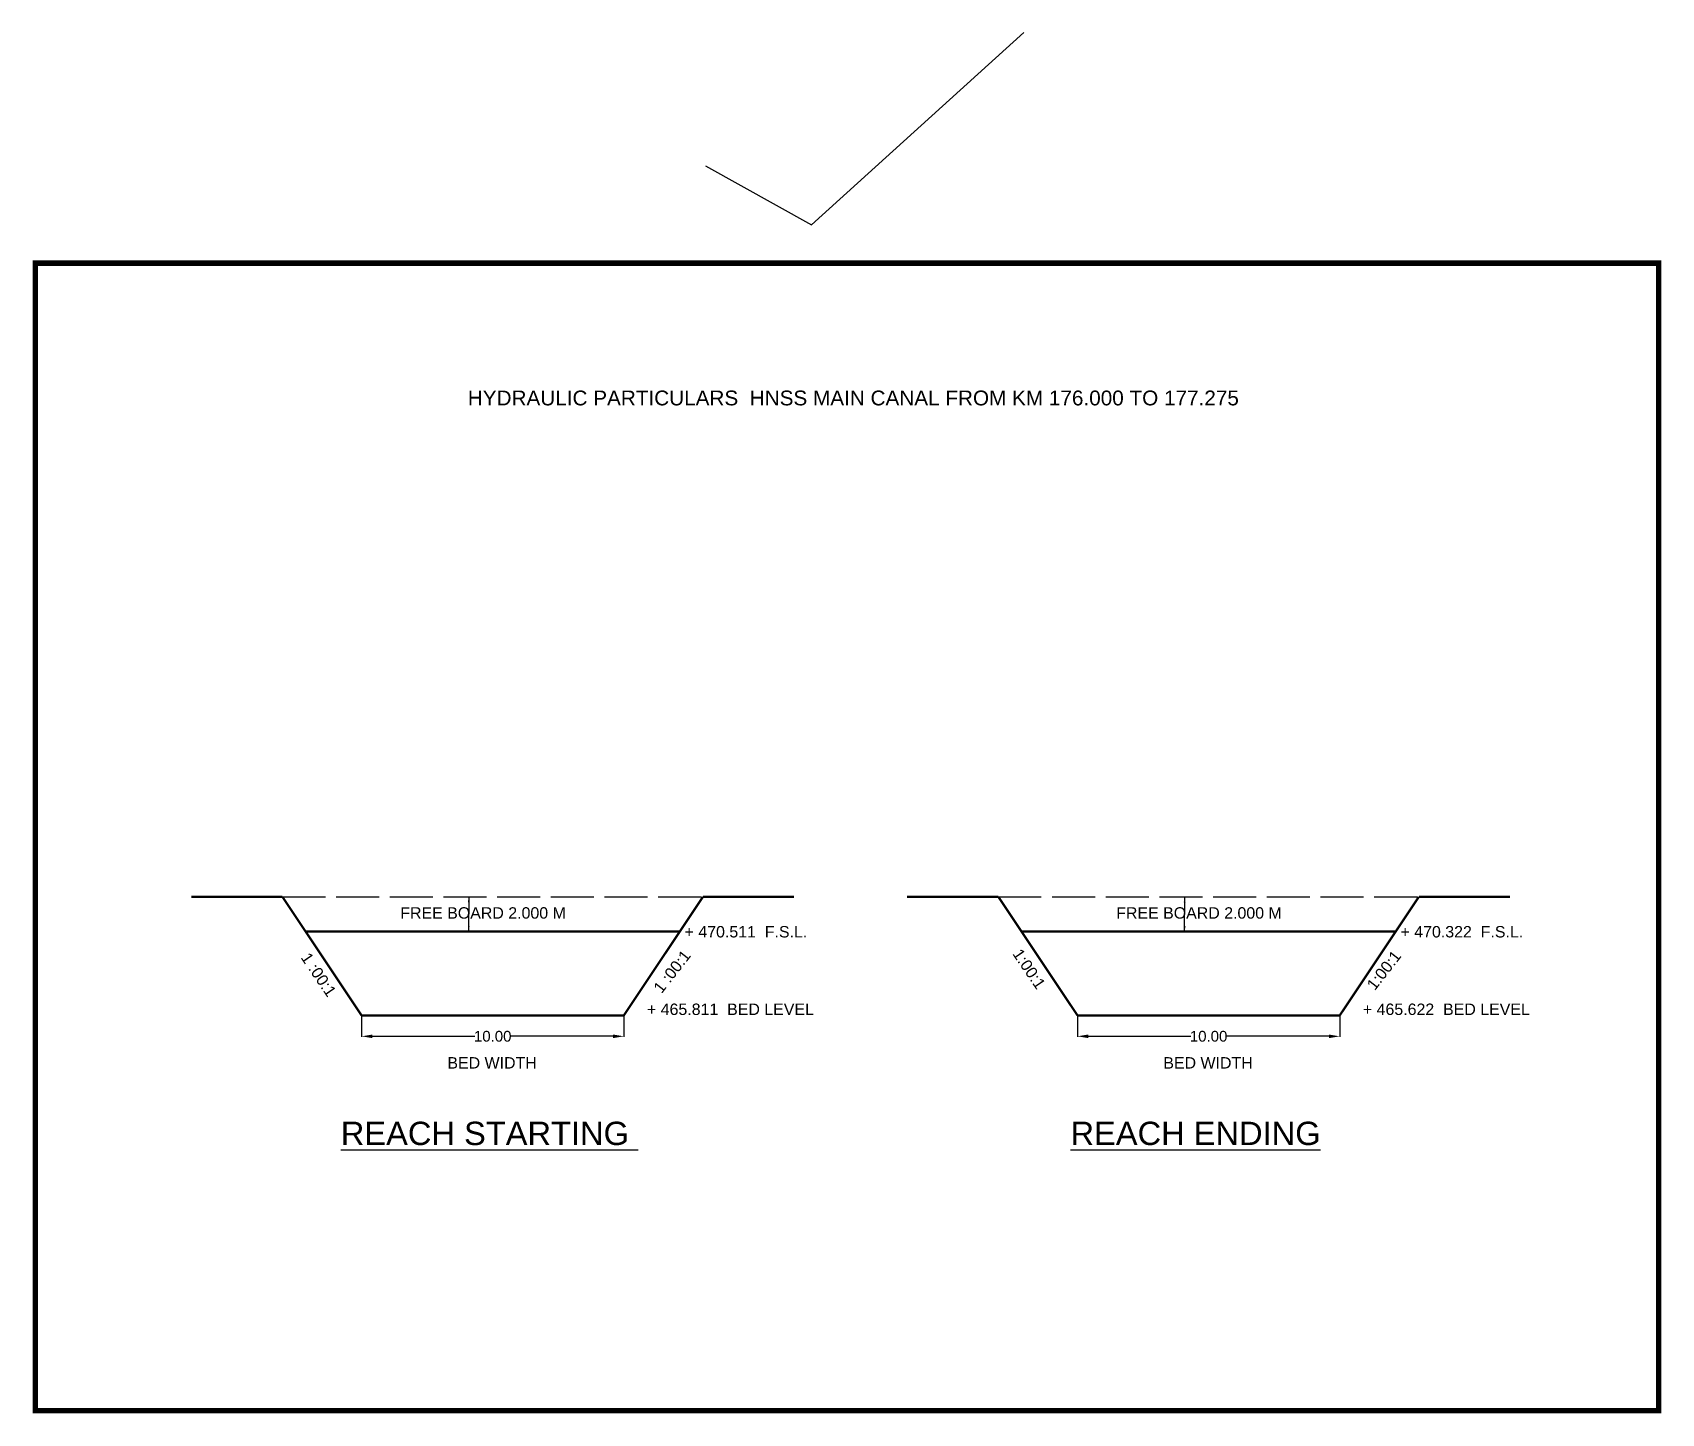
# Model space of a CAD drawing. Header units: millimetres. Extents: x 1115 to 1570, y 1468 to 1854.
import ezdxf

# ---------------------------------------------------------------- set-up
doc = ezdxf.new("R2010")
doc.units = ezdxf.units.MM
doc.linetypes.add('ACAD_ISO02W100', pattern=[15, 12, -3])
doc.layers.add('TEXT', color=5, linetype='Continuous')
doc.styles.get("Standard").update_dxf_attribs({"font": 'arial.ttf'})
doc.dimstyles.get("Standard").update_dxf_attribs({"dimtxt": 0.18, "dimasz": 0.18, "dimexe": 0.18, "dimexo": 0.0625, "dimgap": 0.09, "dimtad": 0, "dimtih": 1, "dimtoh": 1, "dimdec": 4, "dimzin": 0, "dimdsep": 46, "dimtxsty": 'Standard', "dimcen": 0.09, "dimadec": 0, "dimazin": 0, "dimtfac": 1, "dimtdec": 4, "dimtofl": 0, "dimtmove": 0, "dimatfit": 3, "dimfxl": 1, "dimtolj": 1, "dimtzin": 0, "dimarcsym": 0})

# ---------------------------------------------------------------- blocks, each defined once
blk = doc.blocks.new('*D2')
at = {"layer": 'Defpoints', "color": 0, "ltscale": 0.8, "transparency": 16777216}
for p in [(1406.87, 1578.9), (1480.15, 1578.9), (1480.15, 1573.06)]:
    blk.add_point(p, dxfattribs=at)
at = {"layer": 'TEXT', "color": 0, "lineweight": -2, "ltscale": 0.8, "transparency": 16777216}
for p, q in [((1406.87, 1578.84), (1406.87, 1572.88)), ((1480.15, 1578.84), (1480.15, 1572.88)), ((1409.87, 1573.06), (1438.5, 1573.06)), ((1477.15, 1573.06), (1448.52, 1573.06))]:
    blk.add_line(p, q, dxfattribs=at)
at = {"layer": 'TEXT', "color": 0, "ltscale": 0.8, "transparency": 16777216}
for points in [[(1409.87, 1573.56), (1409.87, 1572.56), (1406.87, 1573.06)], [(1477.15, 1573.56), (1477.15, 1572.56), (1480.15, 1573.06)]]:
    blk.add_solid(points, dxfattribs=at)
at = {"layer": 'TEXT', "color": 0, "lineweight": 25, "ltscale": 0.8, "transparency": 16777216, "insert": (1443.51, 1573.06), "char_height": 0.18, "attachment_point": 5}
blk.add_mtext('\\A1;{\\H16.67x;10.00}', dxfattribs=at)
blk = doc.blocks.new('*D1')
at = {"layer": 'Defpoints', "color": 0, "ltscale": 0.8, "transparency": 16777216}
for p in [(1206.83, 1578.9), (1280.11, 1578.9), (1280.11, 1573.06)]:
    blk.add_point(p, dxfattribs=at)
at = {"layer": 'TEXT', "color": 0, "lineweight": -2, "ltscale": 0.8, "transparency": 16777216}
for p, q in [((1206.83, 1578.84), (1206.83, 1572.88)), ((1280.11, 1578.84), (1280.11, 1572.88)), ((1209.83, 1573.06), (1238.46, 1573.06)), ((1277.11, 1573.06), (1248.47, 1573.06))]:
    blk.add_line(p, q, dxfattribs=at)
at = {"layer": 'TEXT', "color": 0, "ltscale": 0.8, "transparency": 16777216}
for points in [[(1209.83, 1573.56), (1209.83, 1572.56), (1206.83, 1573.06)], [(1277.11, 1573.56), (1277.11, 1572.56), (1280.11, 1573.06)]]:
    blk.add_solid(points, dxfattribs=at)
at = {"layer": 'TEXT', "color": 0, "lineweight": 25, "ltscale": 0.8, "transparency": 16777216, "insert": (1243.47, 1573.06), "char_height": 0.18, "attachment_point": 5}
blk.add_mtext('\\A1;{\\H16.67x;10.00}', dxfattribs=at)

msp = doc.modelspace()

# ---------------------------------------------------------------- linework, layer by layer
msp.add_lwpolyline([(1302.88587, 1816.4031), (1332.55721, 1799.86103), (1391.89989, 1853.62276)])
at = {"layer": 'TEXT', "color": 20, "lineweight": 25, "ltscale": 0.2}
for p, q in [((1206.82745, 1578.90437), (1280.10585, 1578.90437)), ((1406.87185, 1578.90437), (1480.15025, 1578.90437))]:
    msp.add_line(p, q, dxfattribs=at)
at = {"layer": 'TEXT', "lineweight": 25, "ltscale": 0.2, "const_width": 1.5273}
msp.add_lwpolyline([(1115.66414, 1789.15126), (1569.27259, 1789.15126), (1569.27259, 1468.41802), (1115.66414, 1468.41802)], close=True, dxfattribs=at)
at = {"layer": 'TEXT', "color": 20, "lineweight": 25, "ltscale": 0.2, "const_width": 0.63732}
for points in [[(1184.7221, 1612.045), (1159.22931, 1612.045)], [(1206.82745, 1578.90437), (1184.7221, 1612.045)], [(1302.21119, 1612.045), (1280.10585, 1578.90437), (1302.21119, 1612.045)], [(1280.10585, 1578.90437), (1302.21119, 1612.045)], [(1302.21119, 1612.045), (1327.70399, 1612.045)], [(1384.7665, 1612.045), (1359.27371, 1612.045)], [(1406.87185, 1578.90437), (1384.7665, 1612.045)], [(1502.25559, 1612.045), (1480.15025, 1578.90437), (1502.25559, 1612.045)], [(1480.15025, 1578.90437), (1502.25559, 1612.045)], [(1502.25559, 1612.045), (1527.74838, 1612.045)], [(1280.10585, 1578.90437), (1206.82745, 1578.90437)], [(1480.15025, 1578.90437), (1406.87185, 1578.90437)]]:
    msp.add_lwpolyline(points, dxfattribs=at)
at = {"layer": 'TEXT', "color": 20, "linetype": 'ACAD_ISO02W100', "lineweight": 25}
for points in [[(1184.7221, 1612.045), (1302.21119, 1612.045)], [(1384.7665, 1612.045), (1502.25559, 1612.045)]]:
    msp.add_lwpolyline(points, dxfattribs=at)
at = {"layer": 'TEXT', "color": 20, "linetype": 'ACAD_ISO02W100', "lineweight": 25, "const_width": 0.63732}
for points in [[(1295.76368, 1602.3788), (1191.16962, 1602.3788)], [(1495.80808, 1602.3788), (1391.21402, 1602.3788)]]:
    msp.add_lwpolyline(points, dxfattribs=at)

# ---------------------------------------------------------------- texts
at = {"layer": 'TEXT', "color": 1, "lineweight": 25, "ltscale": 0.2}
msp.add_text('HYDRAULIC PARTICULARS  HNSS MAIN CANAL FROM KM 176.000 TO 177.275', height=4.1425787, dxfattribs=at).set_placement((1236.51594, 1749.41806))
at = {"layer": 'TEXT', "color": 20, "lineweight": 25, "ltscale": 0.2}
for s, height, p in [('+ 470.511  F.S.L.', 3.186599, (1297.09327, 1600.69886)), ('+ 470.322  F.S.L.', 3.186599, (1497.13766, 1600.69886)), ('+ 465.811  BED LEVEL', 3.186599, (1286.57749, 1579.02999)), ('+ 465.622  BED LEVEL', 3.186599, (1486.62189, 1579.02999)), ('BED WIDTH', 3.186599, (1230.81201, 1564.05297)), ('BED WIDTH', 3.186599, (1430.8564, 1564.05297)), ('%%UREACH STARTING ', 6.5246296, (1201.02963, 1542.67076)), ('%%UREACH ENDING', 6.5246296, (1404.92434, 1542.67076))]:
    msp.add_text(s, height=height, dxfattribs=at).set_placement(p)
for s, rotation, p in [('1 :00:1', 304.0770825, (1189.71617, 1595.06616)), ('1 :00:1', 52.0922895, (1290.65743, 1584.83221)), ('1:00:1', 304.0770825, (1388.57322, 1596.14585)), ('1:00:1', 52.0922895, (1489.93003, 1585.67467))]:
    msp.add_text(s, height=3.186599, rotation=rotation, dxfattribs=at).set_placement(p)
at = {"layer": 'TEXT', "color": 20, "lineweight": 25, "char_height": 3.186599, "width": 48.4037957, "attachment_point": 1}
for insert in [(1217.64851, 1609.14188), (1417.69291, 1609.14188)]:
    msp.add_mtext('FREE BOARD 2.000 M', dxfattribs=dict(at, insert=insert))

# ---------------------------------------------------------------- dimensions: what is measured, and where the dimension line sits
at = {"layer": 'TEXT', "color": 20, "lineweight": 25, "ltscale": 0.8}
for p1, p2, picture, middle in [((1206.82745, 1578.90437), (1280.10585, 1578.90437), '*D1', (1243.46665, 1573.06209)), ((1406.87185, 1578.90437), (1480.15025, 1578.90437), '*D2', (1443.51105, 1573.06209))]:
    dim = msp.add_aligned_dim(p1=p1, p2=p2, distance=-5.84228, text='{\\H16.67x;10.00}', dimstyle='Standard', override={"dimasz": 3}, dxfattribs=at)
    dim.commit()
    dim.dimension.update_dxf_attribs({"geometry": picture, "text_midpoint": middle})

# ---------------------------------------------------------------- leaders
at = {"layer": 'TEXT', "color": 20, "lineweight": 25, "ltscale": 0.2}
for points, override in [([(1236.7681, 1612.045), (1236.7681, 1607.1587)], {"dimasz": 1.5, "dimgap": 0.09, "dimtad": 0}), ([(1436.8125, 1612.045), (1436.8125, 1607.1587)], {"dimasz": 1.5}), ([(1236.7681, 1602.3788), (1236.7681, 1607.1587)], {"dimasz": 1.5, "dimgap": 0.09, "dimtad": 0}), ([(1436.8125, 1602.3788), (1436.8125, 1607.1587)], {"dimasz": 1.5})]:
    msp.add_leader(points, dimstyle='Standard', override=override, dxfattribs=at)

doc.saveas('drawing.dxf')
